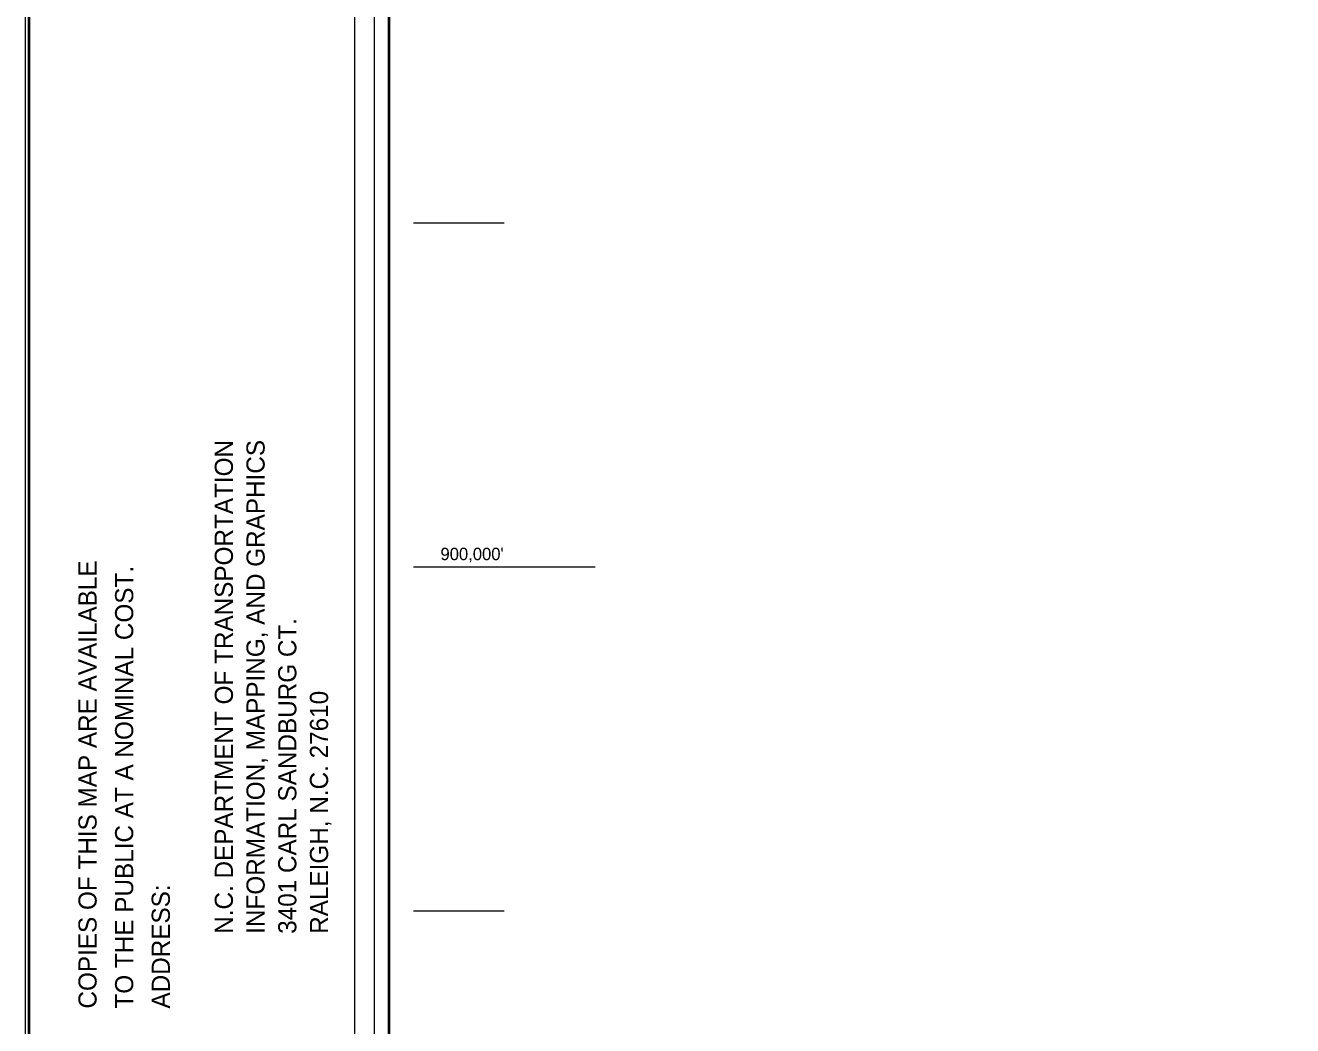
# Model space of a CAD drawing. Extents: x 821826 to 918457, y 263910 to 320307.
# Drawn here: x 821826 to 833049, y 270255 to 279117 of the extents above; entities that cross this region are included whole.
import ezdxf
from ezdxf.enums import TextEntityAlignment as Align

# ---------------------------------------------------------------- set-up
doc = ezdxf.new("R2010")
doc.units = 0
doc.header["$LTSCALE"] = 64
for name, color, linetype, lineweight in [('1', 7, 'Continuous', 25), ('20', 7, 'Continuous', 40), ('61', 7, 'Continuous', 13)]:
    doc.layers.add(name, color=color, linetype=linetype, lineweight=lineweight)

msp = doc.modelspace()

# ---------------------------------------------------------------- linework, layer by layer
at = {"layer": '1', "lineweight": 13}
msp.add_lwpolyline([(918456.97, 263910.44), (821826.33, 263910.44), (821826.33, 320307.49), (918456.97, 320307.49)], close=True, dxfattribs=at)
at = {"layer": '20'}
for points in [[(821861.33, 320272.49), (918421.97, 320272.49), (918421.97, 263945.45), (821861.33, 263945.45)], [(825049.18, 319163.52), (917496.46, 319163.52), (917496.46, 265037.16), (825049.18, 265037.16)]]:
    msp.add_lwpolyline(points, close=True, dxfattribs=at)
at = {"layer": '20', "lineweight": 13}
msp.add_lwpolyline([(824739.99, 319488.99), (824739.99, 264727.88), (824918.54, 264906.55), (824918.54, 319294.16), (917627.07, 319294.16), (917627.07, 264906.55), (824918.54, 264906.55), (824739.99, 264727.88), (917805.65, 264727.88), (917805.65, 319488.99)], close=True, dxfattribs=at)
at = {"layer": '61'}
msp.add_line((825262.41, 274320), (826871.41, 274320), dxfattribs=at)
for points in [[(825262.41, 277368), (825264.41, 277368), (825266.41, 277368), (825268.41, 277368), (825270.41, 277368), (825272.41, 277368), (825274.41, 277368), (825276.41, 277368), (825278.41, 277368), (825280.41, 277368), (825282.41, 277368), (825284.41, 277368), (825286.41, 277368), (825288.41, 277368), (825290.41, 277368), (825292.41, 277368), (825294.41, 277368), (825296.41, 277368), (825298.41, 277368), (825300.41, 277368), (825302.41, 277368), (825304.41, 277368), (825306.41, 277368), (825308.41, 277368), (825310.41, 277368), (825312.41, 277368), (825314.41, 277368), (825316.41, 277368), (825318.41, 277368), (825320.41, 277368), (825322.41, 277368), (825324.41, 277368), (825326.41, 277368), (825328.41, 277368), (825330.41, 277368), (825332.41, 277368), (825334.41, 277368), (825336.41, 277368), (825338.41, 277368), (825340.41, 277368), (825342.41, 277368), (825344.41, 277368), (825346.41, 277368), (825348.41, 277368), (825350.41, 277368), (825352.41, 277368), (825354.41, 277368), (825356.41, 277368), (825358.41, 277368), (825360.41, 277368), (825362.41, 277368), (825364.41, 277368), (825366.41, 277368), (825368.41, 277368), (825370.41, 277368), (825372.41, 277368), (825374.41, 277368), (825376.41, 277368), (825378.41, 277368), (825380.41, 277368), (825382.41, 277368), (825384.41, 277368), (825386.41, 277368), (825388.41, 277368), (825390.41, 277368), (825392.41, 277368), (825394.41, 277368), (825396.41, 277368), (825398.41, 277368), (825400.41, 277368), (825402.41, 277368), (825404.41, 277368), (825406.41, 277368), (825408.41, 277368), (825410.41, 277368), (825412.41, 277368), (825414.41, 277368), (825416.41, 277368), (825418.41, 277368), (825420.41, 277368), (825422.41, 277368), (825424.41, 277368), (825426.41, 277368), (825428.41, 277368), (825430.41, 277368), (825432.41, 277368), (825434.41, 277368), (825436.41, 277368), (825438.41, 277368), (825440.41, 277368), (825442.41, 277368), (825444.41, 277368), (825446.41, 277368), (825448.41, 277368), (825450.41, 277368), (825452.41, 277368), (825454.41, 277368), (825456.41, 277368), (825458.41, 277368), (825460.41, 277368)], [(825460.41, 277368), (825462.41, 277368), (825464.41, 277368), (825466.41, 277368), (825468.41, 277368), (825470.41, 277368), (825472.41, 277368), (825474.41, 277368), (825476.41, 277368), (825478.41, 277368), (825480.41, 277368), (825482.41, 277368), (825484.41, 277368), (825486.41, 277368), (825488.41, 277368), (825490.41, 277368), (825492.41, 277368), (825494.41, 277368), (825496.41, 277368), (825498.41, 277368), (825500.41, 277368), (825502.41, 277368), (825504.41, 277368), (825506.41, 277368), (825508.41, 277368), (825510.41, 277368), (825512.41, 277368), (825514.41, 277368), (825516.41, 277368), (825518.41, 277368), (825520.41, 277368), (825522.41, 277368), (825524.41, 277368), (825526.41, 277368), (825528.41, 277368), (825530.41, 277368), (825532.41, 277368), (825534.41, 277368), (825536.41, 277368), (825538.41, 277368), (825540.41, 277368), (825542.41, 277368), (825544.41, 277368), (825546.41, 277368), (825548.41, 277368), (825550.41, 277368), (825552.41, 277368), (825554.41, 277368), (825556.41, 277368), (825558.41, 277368), (825560.41, 277368), (825562.41, 277368), (825564.41, 277368), (825566.41, 277368), (825568.41, 277368), (825570.41, 277368), (825572.41, 277368), (825574.41, 277368), (825576.41, 277368), (825578.41, 277368), (825580.41, 277368), (825582.41, 277368), (825584.41, 277368), (825586.41, 277368), (825588.41, 277368), (825590.41, 277368), (825592.41, 277368), (825594.41, 277368), (825596.41, 277368), (825598.41, 277368), (825600.41, 277368), (825602.41, 277368), (825604.41, 277368), (825606.41, 277368), (825608.41, 277368), (825610.41, 277368), (825612.41, 277368), (825614.41, 277368), (825616.41, 277368), (825618.41, 277368), (825620.41, 277368), (825622.41, 277368), (825624.41, 277368), (825626.41, 277368), (825628.41, 277368), (825630.41, 277368), (825632.41, 277368), (825634.41, 277368), (825636.41, 277368), (825638.41, 277368), (825640.41, 277368), (825642.41, 277368), (825644.41, 277368), (825646.41, 277368), (825648.41, 277368), (825650.41, 277368), (825652.41, 277368), (825654.41, 277368), (825656.41, 277368), (825658.41, 277368)], [(825658.41, 277368), (825660.41, 277368), (825662.41, 277368), (825664.41, 277368), (825666.41, 277368), (825668.41, 277368), (825670.41, 277368), (825672.41, 277368), (825674.41, 277368), (825676.41, 277368), (825678.41, 277368), (825680.41, 277368), (825682.41, 277368), (825684.41, 277368), (825686.41, 277368), (825688.41, 277368), (825690.41, 277368), (825692.41, 277368), (825694.41, 277368), (825696.41, 277368), (825698.41, 277368), (825700.41, 277368), (825702.41, 277368), (825704.41, 277368), (825706.41, 277368), (825708.41, 277368), (825710.41, 277368), (825712.41, 277368), (825714.41, 277368), (825716.41, 277368), (825718.41, 277368), (825720.41, 277368), (825722.41, 277368), (825724.41, 277368), (825726.41, 277368), (825728.41, 277368), (825730.41, 277368), (825732.41, 277368), (825734.41, 277368), (825736.41, 277368), (825738.41, 277368), (825740.41, 277368), (825742.41, 277368), (825744.41, 277368), (825746.41, 277368), (825748.41, 277368), (825750.41, 277368), (825752.41, 277368), (825754.41, 277368), (825756.41, 277368), (825758.41, 277368), (825760.41, 277368), (825762.41, 277368), (825764.41, 277368), (825766.41, 277368), (825768.41, 277368), (825770.41, 277368), (825772.41, 277368), (825774.41, 277368), (825776.41, 277368), (825778.41, 277368), (825780.41, 277368), (825782.41, 277368), (825784.41, 277368), (825786.41, 277368), (825788.41, 277368), (825790.41, 277368), (825792.41, 277368), (825794.41, 277368), (825796.41, 277368), (825798.41, 277368), (825800.41, 277368), (825802.41, 277368), (825804.41, 277368), (825806.41, 277368), (825808.41, 277368), (825810.41, 277368), (825812.41, 277368), (825814.41, 277368), (825816.41, 277368), (825818.41, 277368), (825820.41, 277368), (825822.41, 277368), (825824.41, 277368), (825826.41, 277368), (825828.41, 277368), (825830.41, 277368), (825832.41, 277368), (825834.41, 277368), (825836.41, 277368), (825838.41, 277368), (825840.41, 277368), (825842.41, 277368), (825844.41, 277368), (825846.41, 277368), (825848.41, 277368), (825850.41, 277368), (825852.41, 277368), (825854.41, 277368), (825856.41, 277368)], [(825856.41, 277368), (825858.41, 277368), (825860.41, 277368), (825862.41, 277368), (825864.41, 277368), (825866.41, 277368), (825868.41, 277368), (825870.41, 277368), (825872.41, 277368), (825874.41, 277368), (825876.41, 277368), (825878.41, 277368), (825880.41, 277368), (825882.41, 277368), (825884.41, 277368), (825886.41, 277368), (825888.41, 277368), (825890.41, 277368), (825892.41, 277368), (825894.41, 277368), (825896.41, 277368), (825898.41, 277368), (825900.41, 277368), (825902.41, 277368), (825904.41, 277368), (825906.41, 277368), (825908.41, 277368), (825910.41, 277368), (825912.41, 277368), (825914.41, 277368), (825916.41, 277368), (825918.41, 277368), (825920.41, 277368), (825922.41, 277368), (825924.41, 277368), (825926.41, 277368), (825928.41, 277368), (825930.41, 277368), (825932.41, 277368), (825934.41, 277368), (825936.41, 277368), (825938.41, 277368), (825940.41, 277368), (825942.41, 277368), (825944.41, 277368), (825946.41, 277368), (825948.41, 277368), (825950.41, 277368), (825952.41, 277368), (825954.41, 277368), (825956.41, 277368), (825958.41, 277368), (825960.41, 277368), (825962.41, 277368), (825964.41, 277368), (825966.41, 277368), (825968.41, 277368), (825970.41, 277368), (825972.41, 277368), (825974.41, 277368), (825976.41, 277368), (825978.41, 277368), (825980.41, 277368), (825982.41, 277368), (825984.41, 277368), (825986.41, 277368), (825988.41, 277368), (825990.41, 277368), (825992.41, 277368), (825994.41, 277368), (825996.41, 277368), (825998.41, 277368), (826000.41, 277368), (826002.41, 277368), (826004.41, 277368), (826006.41, 277368), (826008.41, 277368), (826010.41, 277368), (826012.41, 277368), (826014.41, 277368), (826016.41, 277368), (826018.41, 277368), (826020.41, 277368), (826022.41, 277368), (826024.41, 277368), (826026.41, 277368), (826028.41, 277368), (826030.41, 277368), (826032.41, 277368), (826034.41, 277368), (826036.41, 277368), (826038.41, 277368), (826040.41, 277368), (826042.41, 277368), (826044.41, 277368), (826046.41, 277368), (826048.41, 277368), (826050.41, 277368), (826052.41, 277368), (826054.41, 277368)], [(826054.41, 277368), (826056.41, 277368), (826058.41, 277368), (826060.41, 277368), (826062.41, 277368), (826064.41, 277368), (826066.91, 277368)], [(825262.41, 271272), (825264.41, 271272), (825266.41, 271272), (825268.41, 271272), (825270.41, 271272), (825272.41, 271272), (825274.41, 271272), (825276.41, 271272), (825278.41, 271272), (825280.41, 271272), (825282.41, 271272), (825284.41, 271272), (825286.41, 271272), (825288.41, 271272), (825290.41, 271272), (825292.41, 271272), (825294.41, 271272), (825296.41, 271272), (825298.41, 271272), (825300.41, 271272), (825302.41, 271272), (825304.41, 271272), (825306.41, 271272), (825308.41, 271272), (825310.41, 271272), (825312.41, 271272), (825314.41, 271272), (825316.41, 271272), (825318.41, 271272), (825320.41, 271272), (825322.41, 271272), (825324.41, 271272), (825326.41, 271272), (825328.41, 271272), (825330.41, 271272), (825332.41, 271272), (825334.41, 271272), (825336.41, 271272), (825338.41, 271272), (825340.41, 271272), (825342.41, 271272), (825344.41, 271272), (825346.41, 271272), (825348.41, 271272), (825350.41, 271272), (825352.41, 271272), (825354.41, 271272), (825356.41, 271272), (825358.41, 271272), (825360.41, 271272), (825362.41, 271272), (825364.41, 271272), (825366.41, 271272), (825368.41, 271272), (825370.41, 271272), (825372.41, 271272), (825374.41, 271272), (825376.41, 271272), (825378.41, 271272), (825380.41, 271272), (825382.41, 271272), (825384.41, 271272), (825386.41, 271272), (825388.41, 271272), (825390.41, 271272), (825392.41, 271272), (825394.41, 271272), (825396.41, 271272), (825398.41, 271272), (825400.41, 271272), (825402.41, 271272), (825404.41, 271272), (825406.41, 271272), (825408.41, 271272), (825410.41, 271272), (825412.41, 271272), (825414.41, 271272), (825416.41, 271272), (825418.41, 271272), (825420.41, 271272), (825422.41, 271272), (825424.41, 271272), (825426.41, 271272), (825428.41, 271272), (825430.41, 271272), (825432.41, 271272), (825434.41, 271272), (825436.41, 271272), (825438.41, 271272), (825440.41, 271272), (825442.41, 271272), (825444.41, 271272), (825446.41, 271272), (825448.41, 271272), (825450.41, 271272), (825452.41, 271272), (825454.41, 271272), (825456.41, 271272), (825458.41, 271272), (825460.41, 271272)], [(825460.41, 271272), (825462.41, 271272), (825464.41, 271272), (825466.41, 271272), (825468.41, 271272), (825470.41, 271272), (825472.41, 271272), (825474.41, 271272), (825476.41, 271272), (825478.41, 271272), (825480.41, 271272), (825482.41, 271272), (825484.41, 271272), (825486.41, 271272), (825488.41, 271272), (825490.41, 271272), (825492.41, 271272), (825494.41, 271272), (825496.41, 271272), (825498.41, 271272), (825500.41, 271272), (825502.41, 271272), (825504.41, 271272), (825506.41, 271272), (825508.41, 271272), (825510.41, 271272), (825512.41, 271272), (825514.41, 271272), (825516.41, 271272), (825518.41, 271272), (825520.41, 271272), (825522.41, 271272), (825524.41, 271272), (825526.41, 271272), (825528.41, 271272), (825530.41, 271272), (825532.41, 271272), (825534.41, 271272), (825536.41, 271272), (825538.41, 271272), (825540.41, 271272), (825542.41, 271272), (825544.41, 271272), (825546.41, 271272), (825548.41, 271272), (825550.41, 271272), (825552.41, 271272), (825554.41, 271272), (825556.41, 271272), (825558.41, 271272), (825560.41, 271272), (825562.41, 271272), (825564.41, 271272), (825566.41, 271272), (825568.41, 271272), (825570.41, 271272), (825572.41, 271272), (825574.41, 271272), (825576.41, 271272), (825578.41, 271272), (825580.41, 271272), (825582.41, 271272), (825584.41, 271272), (825586.41, 271272), (825588.41, 271272), (825590.41, 271272), (825592.41, 271272), (825594.41, 271272), (825596.41, 271272), (825598.41, 271272), (825600.41, 271272), (825602.41, 271272), (825604.41, 271272), (825606.41, 271272), (825608.41, 271272), (825610.41, 271272), (825612.41, 271272), (825614.41, 271272), (825616.41, 271272), (825618.41, 271272), (825620.41, 271272), (825622.41, 271272), (825624.41, 271272), (825626.41, 271272), (825628.41, 271272), (825630.41, 271272), (825632.41, 271272), (825634.41, 271272), (825636.41, 271272), (825638.41, 271272), (825640.41, 271272), (825642.41, 271272), (825644.41, 271272), (825646.41, 271272), (825648.41, 271272), (825650.41, 271272), (825652.41, 271272), (825654.41, 271272), (825656.41, 271272), (825658.41, 271272)], [(825658.41, 271272), (825660.41, 271272), (825662.41, 271272), (825664.41, 271272), (825666.41, 271272), (825668.41, 271272), (825670.41, 271272), (825672.41, 271272), (825674.41, 271272), (825676.41, 271272), (825678.41, 271272), (825680.41, 271272), (825682.41, 271272), (825684.41, 271272), (825686.41, 271272), (825688.41, 271272), (825690.41, 271272), (825692.41, 271272), (825694.41, 271272), (825696.41, 271272), (825698.41, 271272), (825700.41, 271272), (825702.41, 271272), (825704.41, 271272), (825706.41, 271272), (825708.41, 271272), (825710.41, 271272), (825712.41, 271272), (825714.41, 271272), (825716.41, 271272), (825718.41, 271272), (825720.41, 271272), (825722.41, 271272), (825724.41, 271272), (825726.41, 271272), (825728.41, 271272), (825730.41, 271272), (825732.41, 271272), (825734.41, 271272), (825736.41, 271272), (825738.41, 271272), (825740.41, 271272), (825742.41, 271272), (825744.41, 271272), (825746.41, 271272), (825748.41, 271272), (825750.41, 271272), (825752.41, 271272), (825754.41, 271272), (825756.41, 271272), (825758.41, 271272), (825760.41, 271272), (825762.41, 271272), (825764.41, 271272), (825766.41, 271272), (825768.41, 271272), (825770.41, 271272), (825772.41, 271272), (825774.41, 271272), (825776.41, 271272), (825778.41, 271272), (825780.41, 271272), (825782.41, 271272), (825784.41, 271272), (825786.41, 271272), (825788.41, 271272), (825790.41, 271272), (825792.41, 271272), (825794.41, 271272), (825796.41, 271272), (825798.41, 271272), (825800.41, 271272), (825802.41, 271272), (825804.41, 271272), (825806.41, 271272), (825808.41, 271272), (825810.41, 271272), (825812.41, 271272), (825814.41, 271272), (825816.41, 271272), (825818.41, 271272), (825820.41, 271272), (825822.41, 271272), (825824.41, 271272), (825826.41, 271272), (825828.41, 271272), (825830.41, 271272), (825832.41, 271272), (825834.41, 271272), (825836.41, 271272), (825838.41, 271272), (825840.41, 271272), (825842.41, 271272), (825844.41, 271272), (825846.41, 271272), (825848.41, 271272), (825850.41, 271272), (825852.41, 271272), (825854.41, 271272), (825856.41, 271272)], [(825856.41, 271272), (825858.41, 271272), (825860.41, 271272), (825862.41, 271272), (825864.41, 271272), (825866.41, 271272), (825868.41, 271272), (825870.41, 271272), (825872.41, 271272), (825874.41, 271272), (825876.41, 271272), (825878.41, 271272), (825880.41, 271272), (825882.41, 271272), (825884.41, 271272), (825886.41, 271272), (825888.41, 271272), (825890.41, 271272), (825892.41, 271272), (825894.41, 271272), (825896.41, 271272), (825898.41, 271272), (825900.41, 271272), (825902.41, 271272), (825904.41, 271272), (825906.41, 271272), (825908.41, 271272), (825910.41, 271272), (825912.41, 271272), (825914.41, 271272), (825916.41, 271272), (825918.41, 271272), (825920.41, 271272), (825922.41, 271272), (825924.41, 271272), (825926.41, 271272), (825928.41, 271272), (825930.41, 271272), (825932.41, 271272), (825934.41, 271272), (825936.41, 271272), (825938.41, 271272), (825940.41, 271272), (825942.41, 271272), (825944.41, 271272), (825946.41, 271272), (825948.41, 271272), (825950.41, 271272), (825952.41, 271272), (825954.41, 271272), (825956.41, 271272), (825958.41, 271272), (825960.41, 271272), (825962.41, 271272), (825964.41, 271272), (825966.41, 271272), (825968.41, 271272), (825970.41, 271272), (825972.41, 271272), (825974.41, 271272), (825976.41, 271272), (825978.41, 271272), (825980.41, 271272), (825982.41, 271272), (825984.41, 271272), (825986.41, 271272), (825988.41, 271272), (825990.41, 271272), (825992.41, 271272), (825994.41, 271272), (825996.41, 271272), (825998.41, 271272), (826000.41, 271272), (826002.41, 271272), (826004.41, 271272), (826006.41, 271272), (826008.41, 271272), (826010.41, 271272), (826012.41, 271272), (826014.41, 271272), (826016.41, 271272), (826018.41, 271272), (826020.41, 271272), (826022.41, 271272), (826024.41, 271272), (826026.41, 271272), (826028.41, 271272), (826030.41, 271272), (826032.41, 271272), (826034.41, 271272), (826036.41, 271272), (826038.41, 271272), (826040.41, 271272), (826042.41, 271272), (826044.41, 271272), (826046.41, 271272), (826048.41, 271272), (826050.41, 271272), (826052.41, 271272), (826054.41, 271272)], [(826054.41, 271272), (826056.41, 271272), (826058.41, 271272), (826060.41, 271272), (826062.41, 271272), (826064.41, 271272), (826066.91, 271272)]]:
    msp.add_lwpolyline(points, dxfattribs=at)

# ---------------------------------------------------------------- texts
at = {"layer": '20'}
for s, p in [('N.C. DEPARTMENT OF TRANSPORTATION', (823664.44, 271069.06)), ('INFORMATION, MAPPING, AND GRAPHICS', (823945.37, 271069.06)), ('COPIES OF THIS MAP ARE AVAILABLE', (822457.37, 270406.99)), ('TO THE PUBLIC AT A NOMINAL COST.', (822781.71, 270406.99)), ('3401 CARL SANDBURG CT.', (824226.29, 271069.06)), ('RALEIGH, N.C. 27610', (824507.21, 271069.06)), ('ADDRESS:', (823106.06, 270406.99))]:
    msp.add_text(s, height=160.9, rotation=90, dxfattribs=at).set_placement(p)
at = {"layer": '61'}
msp.add_text("900,000'", height=110, dxfattribs=at).set_placement((825782.23, 274379.19), align=Align.CENTER)

doc.saveas('drawing.dxf')
